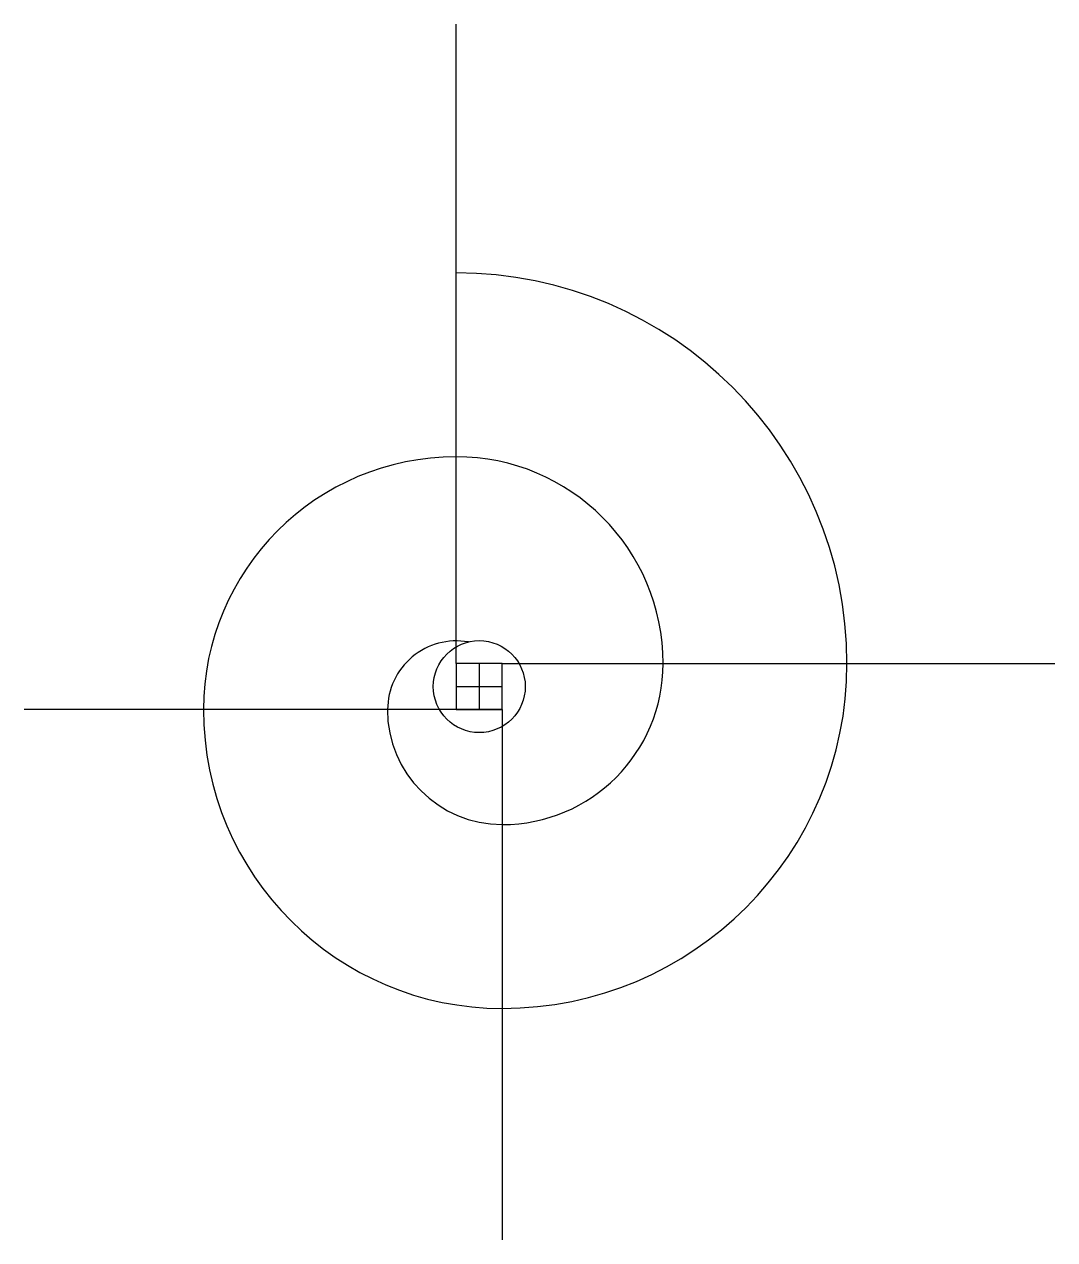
# Model space of a CAD drawing. Header units: millimetres. Extents: x 3837 to 6079, y 341 to 2985.
import ezdxf

# ---------------------------------------------------------------- set-up
doc = ezdxf.new("R2010")
doc.units = ezdxf.units.MM
doc.layers.add('Layer2', color=40, linetype='Continuous')
doc.layers.add('Layer3', color=10, linetype='Continuous')

msp = doc.modelspace()

# ---------------------------------------------------------------- linework, layer by layer
at = {"layer": 'Layer2'}
msp.add_circle((4827, 1544.1), 100, dxfattribs=at)
for centre, radius, start, end in [((4777, 1594.1), 850, 0, 90), ((4777, 1494.1), 550, 90, 180), ((4777, 1594.1), 450, 360, 90), ((4777, 1494.1), 149.4, 79.9028, 180), ((4877, 1594.1), 750, 270, 0), ((4877, 1594.1), 350, 270, 0), ((4877, 1494.1), 650, 180, 270), ((4877, 1494.1), 250, 180, 270)]:
    msp.add_arc(centre, radius, start, end, dxfattribs=at)
at = {"layer": 'Layer3'}
for p, q in [((4777, 1594.1), (4777, 2984.8)), ((4827, 1594.1), (4827, 1494.1)), ((4877, 1594.1), (6078.9, 1594.1)), ((4777, 1544.1), (4877, 1544.1)), ((4877, 1494.1), (3837.1, 1494.1)), ((4877, 1494.1), (4877, 341.1))]:
    msp.add_line(p, q, dxfattribs=at)
msp.add_lwpolyline([(4777, 1494.1), (4877, 1494.1), (4877, 1594.1), (4777, 1594.1)], close=True, dxfattribs=at)

doc.saveas('drawing.dxf')
